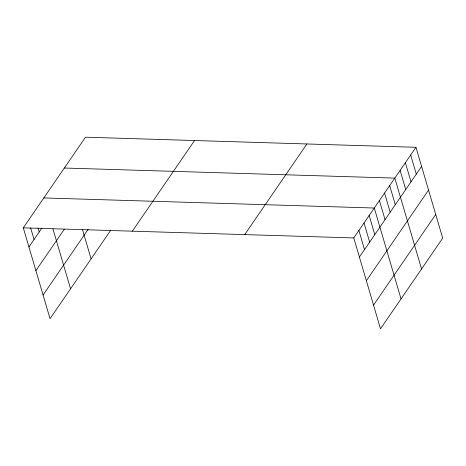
<?xml version="1.0" encoding="UTF-8"?>
<svg xmlns="http://www.w3.org/2000/svg" width="466" height="466" viewBox="0 0 466 466"><rect width="100%" height="100%" fill="white"/><g stroke="black" fill="none" stroke-linecap="round" stroke-linejoin="round"><path stroke-width="0.7" d="M110.611 230.431L50.043 318.703L23.3 227.845L85.494 137.202L415.957 147.297L442.7 238.155L380.506 328.798L353.764 237.934L415.957 147.297M28.927 246.963L41.952 227.979M35.894 270.635L64.314 229.22M43.076 295.03L88.191 229.278M132.356 231.177L194.549 140.534M244.708 234.608L306.908 143.965M359.391 257.051L421.584 166.414M366.358 280.73L428.551 190.087M373.534 305.119L435.733 214.482M64.349 168.022L394.813 178.111L421.555 268.975M43.827 197.934L374.285 208.022L401.028 298.887M23.3 227.845L353.764 237.934M410.674 155.003L416.295 174.115M405.385 162.704L411.012 181.822M400.096 170.41L405.723 189.528M389.681 185.59L395.308 204.708M384.549 193.07L390.176 212.187M379.417 200.549L385.044 219.661M369.159 215.502L374.781 234.619M364.028 222.981L369.655 242.099M358.896 230.46L364.523 249.572M82.529 229.785L91.091 258.88M52.932 228.888L70.564 288.792M37.985 227.909L39.191 232.004M30.64 227.874L34.059 239.483"/></g></svg>
